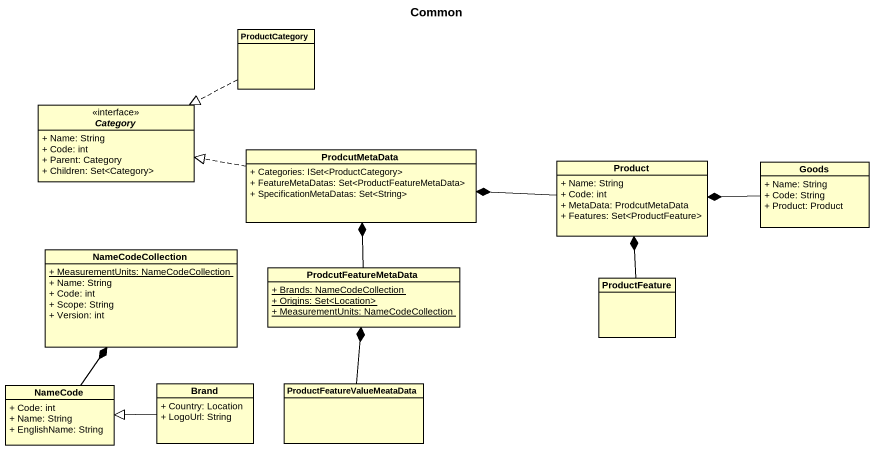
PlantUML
@startuml
title Common
hide circle
hide empty members
skinparam classAttributeIconSize 0
class ProductCategory
interface Category <<interface>> {
  + Name: String
  + Code: int
  + Parent: Category
  + Children: Set<Category>
}
class ProdcutMetaData {
  + Categories: ISet<ProductCategory>
  + FeatureMetaDatas: Set<ProductFeatureMetaData>
  + SpecificationMetaDatas: Set<String>
}
class Product {
  + Name: String
  + Code: int
  + MetaData: ProdcutMetaData
  + Features: Set<ProductFeature>
}
class Goods {
  + Name: String
  + Code: String
  + Product: Product
}
class NameCodeCollection {
  {static} + MeasurementUnits: NameCodeCollection
  + Name: String
  + Code: int
  + Scope: String
  + Version: int
}
class ProdcutFeatureMetaData {
  {static} + Brands: NameCodeCollection
  {static} + Origins: Set<Location>
  {static} + MeasurementUnits: NameCodeCollection
}
class ProductFeature
class NameCode {
  + Code: int
  + Name: String
  + EnglishName: String
}
class Brand {
  + Country: Location
  + LogoUrl: String
}
class ProductFeatureValueMeataData
ProductCategory .left.|> Category
ProdcutMetaData .left.|> Category
Product -left-* ProdcutMetaData
Goods -left-* Product
ProdcutFeatureMetaData -up-* ProdcutMetaData
ProductFeature -up-* Product
NameCode -up-* NameCodeCollection
Brand -left-|> NameCode
ProductFeatureValueMeataData -up-* ProdcutFeatureMetaData
@enduml
